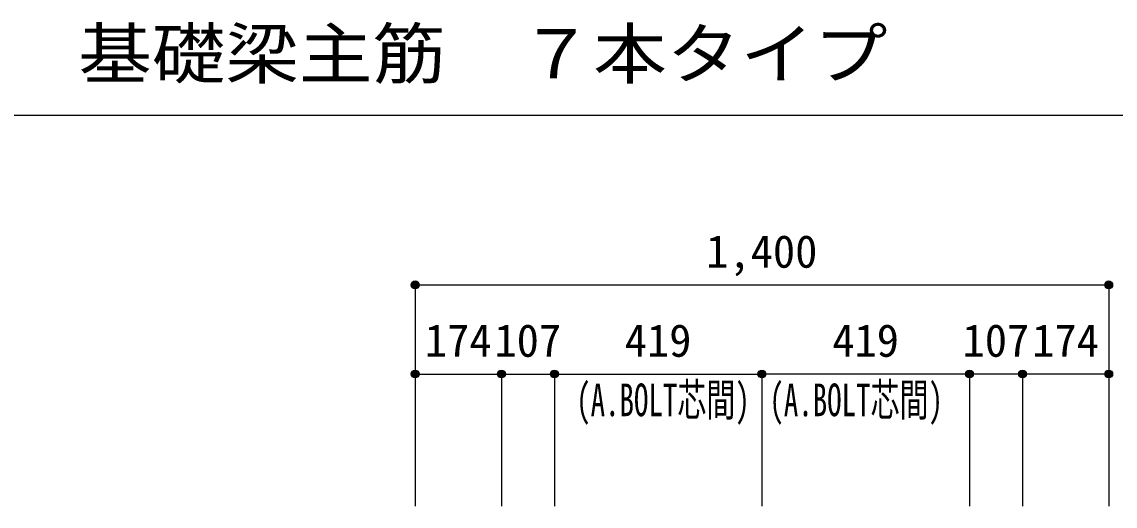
# Model space of a CAD drawing. Units: millimetres at full size, sheet at 1:30. Extents: x -5973 to 5954, y -4195 to 4201.
# Drawn here: x -942 to 1265, y -1012 to -33 of the extents above; entities that cross this region are included whole.
import ezdxf
from ezdxf.enums import TextEntityAlignment as Align

# ---------------------------------------------------------------- set-up
doc = ezdxf.new("R2010")
doc.units = ezdxf.units.MM
doc.header["$LTSCALE"] = 30
doc.header["$PDMODE"] = 32
doc.header["$PDSIZE"] = 15
for name, color, linetype in [('0-7_文字', 4, 'Continuous'), ('0-D_寸法', 4, 'Continuous'), ('6-7_文字', 7, 'Continuous'), ('F-0_枠', 6, 'Continuous')]:
    doc.layers.add(name, color=color, linetype=linetype)
doc.styles.add('ＭＳ ゴシック', font='')
doc.styles.get('ＭＳ ゴシック').set_extended_font_data('MS Gothic')

msp = doc.modelspace()

# ---------------------------------------------------------------- linework, layer by layer
at = {"layer": '0-D_寸法'}
for p, q in [((-147.56, -565.12), (-147.56, -745.12)), ((-147.56, -565.12), (-147.56, -745.12)), ((-147.56, -565.12), (1252.44, -565.12)), ((-147.56, -565.12), (1252.44, -565.12)), ((1252.44, -565.12), (1252.44, -1012.16)), ((-147.56, -745.12), (26.44, -745.12)), ((-147.56, -745.12), (-147.56, -1012.16)), ((26.44, -745.12), (26.44, -1012.16)), ((26.44, -745.12), (133.44, -745.12)), ((133.44, -745.12), (133.44, -1012.16)), ((133.44, -745.12), (552.44, -745.12)), ((971.44, -745.12), (552.44, -745.12)), ((552.44, -745.12), (552.44, -1012.16)), ((1078.44, -745.12), (971.44, -745.12)), ((971.44, -745.12), (971.44, -1012.16)), ((1252.44, -745.12), (1078.44, -745.12)), ((1078.44, -745.12), (1078.44, -1012.16)), ((1252.44, -745.12), (1252.44, -1012.16))]:
    msp.add_line(p, q, dxfattribs=at)
for centre, radius in [((-147.56, -565.12), 8), ((-147.56, -565.12), 7.2), ((-147.56, -565.12), 6.4), ((-147.56, -565.12), 5.6), ((-147.56, -565.12), 4.8), ((-147.56, -565.12), 4), ((-147.56, -565.12), 3.2), ((-147.56, -565.12), 2.4), ((-147.56, -565.12), 1.6), ((-147.56, -565.12), 0.8), ((1252.44, -565.12), 8), ((1252.44, -565.12), 7.2), ((1252.44, -565.12), 6.4), ((1252.44, -565.12), 5.6), ((1252.44, -565.12), 4.8), ((1252.44, -565.12), 4), ((1252.44, -565.12), 3.2), ((1252.44, -565.12), 2.4), ((1252.44, -565.12), 1.6), ((1252.44, -565.12), 0.8), ((-147.56, -745.12), 8), ((-147.56, -745.12), 7.2), ((-147.56, -745.12), 6.4), ((-147.56, -745.12), 5.6), ((-147.56, -745.12), 4.8), ((-147.56, -745.12), 4), ((-147.56, -745.12), 3.2), ((-147.56, -745.12), 2.4), ((-147.56, -745.12), 1.6), ((-147.56, -745.12), 0.8), ((26.44, -745.12), 8), ((26.44, -745.12), 7.2), ((26.44, -745.12), 6.4), ((26.44, -745.12), 5.6), ((26.44, -745.12), 4.8), ((26.44, -745.12), 4), ((26.44, -745.12), 3.2), ((26.44, -745.12), 2.4), ((26.44, -745.12), 1.6), ((26.44, -745.12), 0.8), ((133.44, -745.12), 8), ((133.44, -745.12), 7.2), ((133.44, -745.12), 6.4), ((133.44, -745.12), 5.6), ((133.44, -745.12), 4.8), ((133.44, -745.12), 4), ((133.44, -745.12), 3.2), ((133.44, -745.12), 2.4), ((133.44, -745.12), 1.6), ((133.44, -745.12), 0.8), ((552.44, -745.12), 8), ((552.44, -745.12), 7.2), ((552.44, -745.12), 6.4), ((552.44, -745.12), 5.6), ((552.44, -745.12), 4.8), ((552.44, -745.12), 4), ((552.44, -745.12), 3.2), ((552.44, -745.12), 2.4), ((552.44, -745.12), 1.6), ((552.44, -745.12), 0.8), ((971.44, -745.12), 8), ((971.44, -745.12), 7.2), ((971.44, -745.12), 6.4), ((971.44, -745.12), 5.6), ((971.44, -745.12), 4.8), ((971.44, -745.12), 4), ((971.44, -745.12), 3.2), ((971.44, -745.12), 2.4), ((971.44, -745.12), 1.6), ((971.44, -745.12), 0.8), ((1078.44, -745.12), 8), ((1078.44, -745.12), 7.2), ((1078.44, -745.12), 6.4), ((1078.44, -745.12), 5.6), ((1078.44, -745.12), 4.8), ((1078.44, -745.12), 4), ((1078.44, -745.12), 3.2), ((1078.44, -745.12), 2.4), ((1078.44, -745.12), 1.6), ((1078.44, -745.12), 0.8), ((1252.44, -745.12), 8), ((1252.44, -745.12), 7.2), ((1252.44, -745.12), 6.4), ((1252.44, -745.12), 5.6), ((1252.44, -745.12), 4.8), ((1252.44, -745.12), 4), ((1252.44, -745.12), 3.2), ((1252.44, -745.12), 2.4), ((1252.44, -745.12), 1.6), ((1252.44, -745.12), 0.8)]:
    msp.add_circle(centre, radius, dxfattribs=at)
at = {"layer": '0-D_寸法', "color": 7}
for p in [(-147.56, -565.12), (-147.56, -565.12), (1252.44, -565.12), (-147.56, -745.12), (26.44, -745.12), (26.44, -745.12), (133.44, -745.12), (552.44, -745.12), (552.44, -745.12), (971.44, -745.12), (971.44, -745.12), (1078.44, -745.12), (1078.44, -745.12), (1252.44, -745.12), (1252.44, -745.12)]:
    msp.add_point(p, dxfattribs=at)
at = {"layer": 'F-0_枠', "color": 2}
msp.add_line((-5972.88, -222.05), (3723.6, -222.05), dxfattribs=at)

# ---------------------------------------------------------------- texts
at = {"layer": '0-7_文字', "style": 'ＭＳ ゴシック', "width": 0.65}
for p in [(177.44, -850.12), (567.44, -850.12)]:
    msp.add_text('(A.BOLT芯間)', height=65.98, dxfattribs=at).set_placement(p, align=Align.BOTTOM_LEFT)
at = {"layer": '0-D_寸法', "style": 'ＭＳ ゴシック'}
for s, p in [('1,400', (439.94, -550.12)), ('174', (-128.06, -730.12)), ('107', (12.44, -730.12)), ('419', (275.44, -730.12)), ('419', (694.44, -730.12)), ('107', (957.44, -730.12)), ('174', (1097.94, -730.12))]:
    msp.add_text(s, height=65.98, dxfattribs=at).set_placement(p, align=Align.BOTTOM_LEFT)
at = {"layer": '6-7_文字', "color": 2, "style": 'ＭＳ ゴシック', "width": 1.1}
msp.add_text('\u3000\u3000基礎梁主筋\u3000７本タイプ', height=98.97, dxfattribs=at).set_placement((-1124.64, -177.05), align=Align.BOTTOM_LEFT)

doc.saveas('drawing.dxf')
